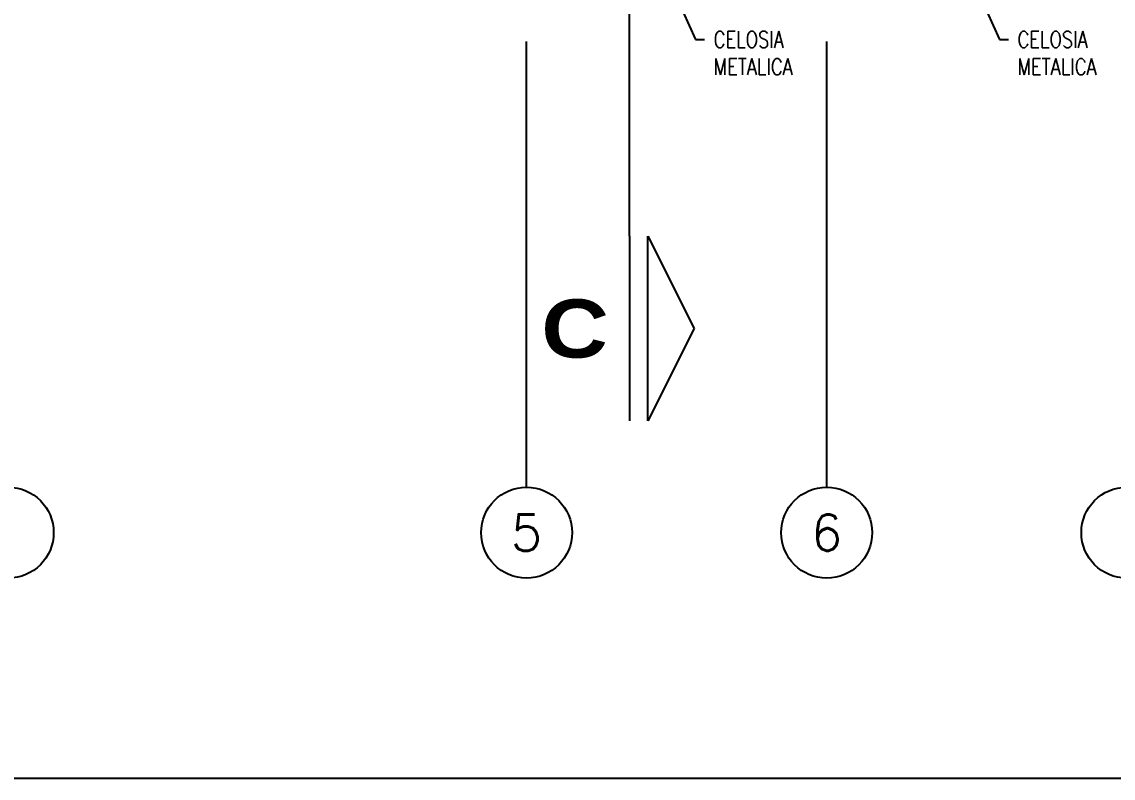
# Model space of a CAD drawing. Header units: millimetres. Extents: x -3 to 53, y -269 to 39.
# Drawn here: x 6 to 12, y -70.6 to -66.45 of the extents above; entities that cross this region are included whole.
import ezdxf
from ezdxf import colors
from ezdxf.entities.mleader import LeaderData, LeaderLine
from ezdxf.enums import TextEntityAlignment as Align
from ezdxf.math import Vec2, Vec3

# ---------------------------------------------------------------- set-up
doc = ezdxf.new("R2010")
doc.units = ezdxf.units.MM
doc.header["$LTSCALE"] = 15
for name, pattern in [('CENTER', [2, 1.25, -0.25, 0.25, -0.25]), ('PHANTOM', [63.5, 31.75, -6.35, 6.35, -6.35, 6.35, -6.35]), ('PHANTOM2', [1.25, 0.625, -0.125, 0.125, -0.125, 0.125, -0.125])]:
    doc.linetypes.add(name, pattern=pattern)
doc.layers.get('0').update_dxf_attribs({"color": 250})
for name, color, linetype in [('A-CORTE', 250, 'CENTER'), ('A-EJES', 251, 'PHANTOM'), ('A-TEXTO-INDICACIONES', 250, 'Continuous'), ('L-03_EQUIP-ACCES', 160, 'Continuous'), ('L13 Texto Grande', 150, 'Continuous')]:
    doc.layers.add(name, color=color, linetype=linetype)
doc.layers.add('A-MUROS', color=252, linetype='Continuous', lineweight=30)
doc.styles.add('R160-75', font='', dxfattribs={"height": 0.6})
doc.styles.add('ROMANS', font='romans.shx', dxfattribs={"width": 0.8})
doc.styles.add('TXT_COTAS', font='romans.shx', dxfattribs={"width": 0.8})
doc.styles.get('R160-75').set_extended_font_data('Arial Black', bold=True)

# ---------------------------------------------------------------- blocks, each defined once
blk = doc.blocks.new('A$C2493226f')
at = {"layer": 'L13 Texto Grande'}
blk.add_lwpolyline([(0, -1.1), (42.5295, -1.1)], dxfattribs=at)
blk = doc.blocks.new('*U104')
blk.add_line((-3, -5.08), (-3, 5.08))
blk.add_lwpolyline([(-4.016, 5.08), (-4.016, -5.08), (-6.556, 0)], close=True)
at = {"linetype": 'Continuous', "style": 'R160-75'}
blk.add_attdef('A', text='', height=0.3, dxfattribs=at).set_placement((0, 0), align=Align.MIDDLE_CENTER)
blk = doc.blocks.new('Cortes-Elev.')
at = {"layer": 'A-CORTE', "linetype": 'CENTER', "ltscale": 0.5}
blk.add_lwpolyline([(9.3406, 20.8306), (9.3406, 37.8534)], dxfattribs=at)
ref = blk.add_blockref('*U104', (9.0406, 20.3226), dxfattribs=dict(at, xscale=0.1, yscale=0.1, zscale=-0.1, rotation=180))
ref.add_attrib('A', 'C', dxfattribs={"layer": '0', "linetype": 'Continuous', "extrusion": (0, 0, -1), "height": 0.32, "rotation": 180, "style": 'R160-75'}).set_placement((-9.0406, 20.3226), align=Align.MIDDLE)
blk = doc.blocks.new('Ejes_Torre G')
at = {"layer": 'A-EJES', "linetype": 'PHANTOM2', "ltscale": 0.5}
for points in [[(8.775, -2.75), (8.775, -0.3)], [(10.425, -2.75), (10.425, -0.3)]]:
    blk.add_lwpolyline(points, dxfattribs=at)
at = {"layer": 'A-EJES', "linetype": 'Continuous'}
for centre in [(5.925, -3), (8.775, -3), (10.425, -3), (12.075, -2.9999)]:
    blk.add_circle(centre, 0.25, dxfattribs=at)
at = {"layer": 'A-EJES', "linetype": 'Continuous', "style": 'ROMANS'}
for s, p in [('5', (8.775, -3)), ('6', (10.425, -3))]:
    blk.add_text(s, height=0.2, dxfattribs=at).set_placement(p, align=Align.MIDDLE_CENTER)

msp = doc.modelspace()

# ---------------------------------------------------------------- block references
at = {"layer": 'A-CORTE'}
msp.add_blockref('Cortes-Elev.', (0, -88.4539), dxfattribs=at)
at = {"layer": 'A-MUROS'}
msp.add_blockref('Ejes_Torre G', (0, -66.2539), dxfattribs=at)
at = {"layer": 'L-03_EQUIP-ACCES'}
msp.add_blockref('A$C2493226f', (0, -69.5039), dxfattribs=at)

# ---------------------------------------------------------------- leaders
at = {"layer": 'A-TEXTO-INDICACIONES'}
ml = msp.add_multileader_mtext('Standard', dxfattribs=at)
ml.set_content('\\pxsm1,t16;CELOSIA\\PMETALICA', color=256, style='TXT_COTAS')
ml.set_leader_properties(color=256)
ml.build(insert=Vec2(0, 0))
ml.multileader.update_dxf_attribs({"dogleg_length": 0.05, "arrow_head_size": 0.07})
ctx = ml.context
ctx.base_point, ctx.char_height, ctx.arrow_head_size, ctx.landing_gap_size, ctx.plane_origin = Vec3(9.7539, -66.5422), 0.09, 0.07, 0.05, Vec3(9.436, -67.0119)
notes = []
notes.append((ctx, [(0, (1, 1, 0), (9.7039, -66.5422), (1, 0), 0.05, [(0, [(9.5708, -66.245)], 0, [])])]))
ctx.mtext.insert, ctx.mtext.width, ctx.mtext.defined_height, ctx.mtext.flow_direction = Vec3(9.8039, -66.4972), 1.024058, 0.5146, 5
ml = msp.add_multileader_mtext('Standard', dxfattribs=at)
ml.set_content('\\pxsm1,t16;CELOSIA\\PMETALICA', color=256, style='TXT_COTAS')
ml.set_leader_properties(color=256)
ml.build(insert=Vec2(0, 0))
ml.multileader.update_dxf_attribs({"dogleg_length": 0.05, "arrow_head_size": 0.07})
ctx = ml.context
ctx.base_point, ctx.char_height, ctx.arrow_head_size, ctx.landing_gap_size, ctx.plane_origin = Vec3(11.4244, -66.5422), 0.09, 0.07, 0.05, Vec3(11.1066, -67.0119)
notes.append((ctx, [(0, (1, 1, 0), (11.3744, -66.5422), (1, 0), 0.05, [(0, [(11.2413, -66.245)], 0, [])])]))
ctx.mtext.insert, ctx.mtext.width, ctx.mtext.defined_height, ctx.mtext.flow_direction = Vec3(11.4744, -66.4972), 1.024058, 0.5146, 5
for ctx, leaders in notes:
    for number, flags, end, landing, length, lines in leaders:
        leader = LeaderData()
        leader.index, (leader.has_last_leader_line, leader.has_dogleg_vector, leader.attachment_direction) = number, flags
        leader.last_leader_point, leader.dogleg_vector, leader.dogleg_length = Vec3(end), Vec3(landing), length
        for number, points, colour, breaks in lines:
            line = LeaderLine()
            line.index, line.vertices, line.color, line.breaks = number, Vec3.list(points), colors.encode_raw_color(colour), breaks
            leader.lines.append(line)
        ctx.leaders.append(leader)

doc.saveas('drawing.dxf')
